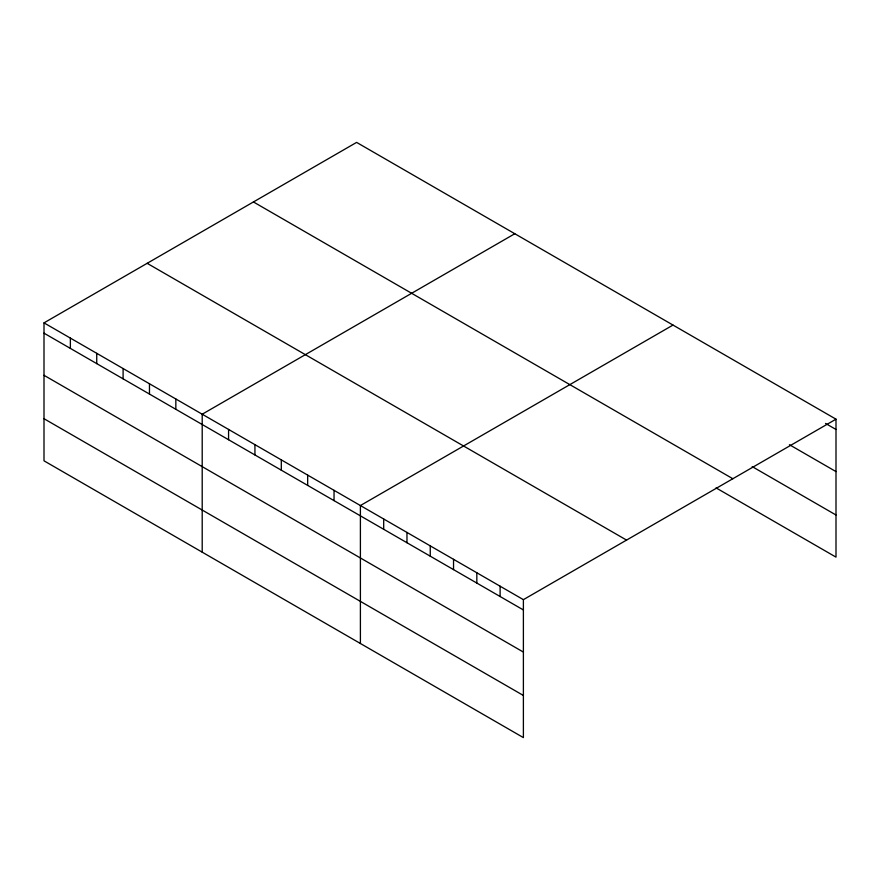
<?xml version="1.0" encoding="UTF-8"?>
<svg xmlns="http://www.w3.org/2000/svg" width="880" height="880" viewBox="0 0 880 880"><rect width="100%" height="100%" fill="white"/><g stroke="black" fill="none" stroke-linecap="round" stroke-linejoin="round"><path stroke-width="1.32" d="M523.391 652.08L523.391 599.654L44 322.872L44 460.823L523.391 737.605L523.391 652.08L44 375.298M716.078 487.894L836 557.128L836 419.177L356.609 142.395L44 322.872M514.8 233.728L202.202 414.216L202.202 552.167M673.002 325.072L360.404 505.549L360.404 643.5M523.391 599.654L836 419.177M825.517 423.423L836 429.473M789.426 444.708L836 471.592M752.169 466.598L836 514.998M253.44 201.96L732.842 478.731M147.158 263.318L626.56 540.1M44 333.168L523.391 609.95M44 418.704L523.391 695.475M500.115 586.212L500.115 596.508M476.828 572.77L476.828 583.066M453.541 559.328L453.541 569.613M430.254 545.875L430.254 556.171M406.967 532.433L406.967 542.729M383.691 518.991L383.691 529.287M334.037 490.325L334.037 500.621M307.67 475.101L307.67 485.397M281.303 459.877L281.303 470.173M254.936 444.664L254.936 454.949M228.569 429.44L228.569 439.736M175.835 398.992L175.835 409.288M149.468 383.768L149.468 394.064M123.101 368.544L123.101 378.84M96.734 353.32L96.734 363.616M70.367 338.096L70.367 348.392"/></g></svg>
